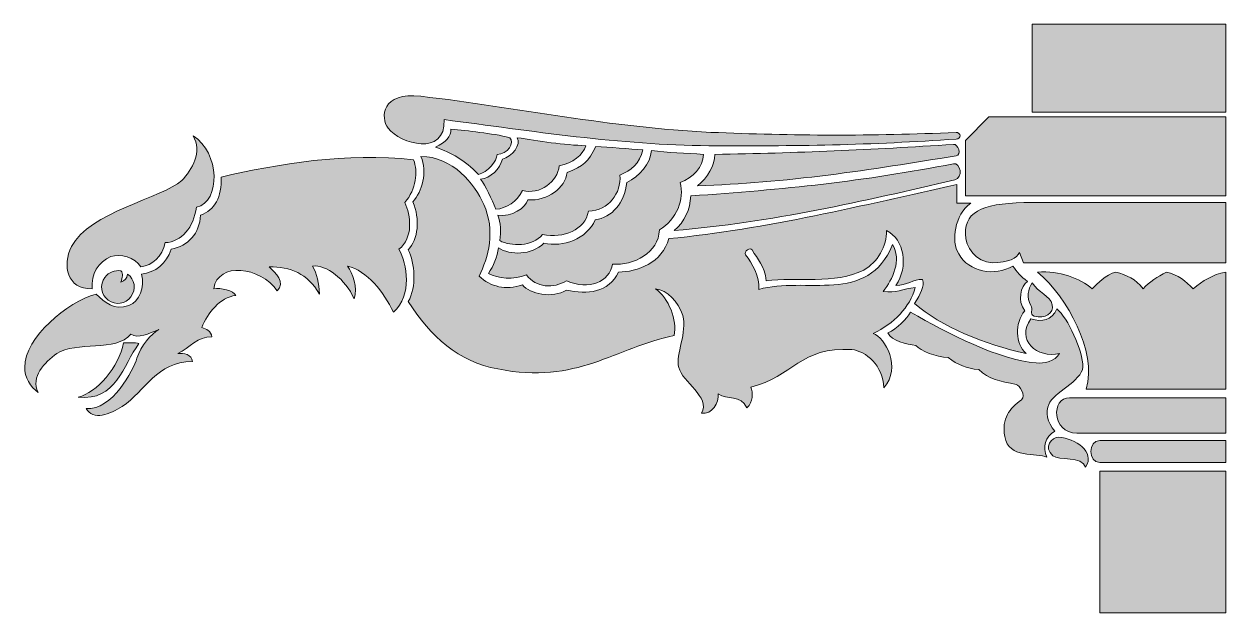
# Model space of a CAD drawing. Header units: inches. Extents: x -196 to 791, y 179 to 662.
import ezdxf

# ---------------------------------------------------------------- set-up
doc = ezdxf.new("R2010")
doc.units = ezdxf.units.IN
doc.header["$MEASUREMENT"] = 0
doc.layers.add('图层 1', color=7, linetype='Continuous')

# ---------------------------------------------------------------- blocks, each defined once
blk = doc.blocks.new('block 2')
at = {"layer": '图层 1', "true_color": 0xffffff}
h = blk.add_hatch(color=7, dxfattribs=at)
h.dxf.hatch_style = 2
h.paths.add_polyline_path([(631.63, 662.17), (790.73, 662.17), (790.73, 589.75), (631.63, 589.75)])
h = blk.add_hatch(color=7, dxfattribs=at)
h.dxf.hatch_style = 2
edge = h.paths.add_edge_path()
edge.add_spline(control_points=[(148.84, 583.71), (220.17, 574.39), (293.68, 562.87), (366.1, 562.32), (434.12, 561.77), (501.06, 562.87), (569.08, 567.8), (574.02, 567.8), (572.93, 573.29), (569.08, 573.29), (500.51, 570), (434.68, 570.54), (367.74, 573.29), (285.45, 577.13), (209.19, 593.59), (129.64, 602.91), (97.27, 606.75), (96.18, 585.36), (102.76, 576.58), (112.64, 563.96), (149.94, 552.99), (148.84, 583.71)], knot_values=[0, 0, 0, 0, 1, 1, 1, 2, 2, 2, 3, 3, 3, 4, 4, 4, 5, 5, 5, 6, 6, 6, 7, 7, 7, 7], degree=3, periodic=1)
h = blk.add_hatch(color=7, dxfattribs=at)
h.dxf.hatch_style = 2
h.paths.add_polyline_path([(576.76, 566.71), (576.76, 521.17), (790.73, 521.17), (790.73, 585.91), (595.97, 585.91)])
h = blk.add_hatch(color=7, dxfattribs=at)
h.dxf.hatch_style = 2
edge = h.paths.add_edge_path()
edge.add_spline(control_points=[(202.61, 568.9), (187.8, 572.74), (168.05, 574.39), (154.33, 576.03), (154.33, 570), (150.49, 565.06), (141.71, 561.22), (154.88, 556.28), (165.3, 550.8), (176.82, 538.72), (184.51, 540.37), (192.18, 549.7), (192.18, 555.18), (200.96, 555.18), (207, 565.06), (202.61, 568.9)], knot_values=[0, 0, 0, 0, 1, 1, 1, 2, 2, 2, 3, 3, 3, 4, 4, 4, 5, 5, 5, 5], degree=3, periodic=1)
h = blk.add_hatch(color=7, dxfattribs=at)
h.dxf.hatch_style = 2
edge = h.paths.add_edge_path()
edge.add_spline(control_points=[(-140.28, 444.91), (-141.38, 456.98), (-135.35, 466.86), (-124.92, 471.25), (-117.24, 473.99), (-105.17, 470.7), (-100.23, 463.02), (-90.91, 464.11), (-82.67, 471.25), (-80.48, 482.77), (-66.76, 483.31), (-56.89, 495.39), (-54.69, 511.85), (-34.4, 516.23), (-35.49, 556.83), (-57.44, 570.54), (-49.76, 557.38), (-57.98, 542.56), (-66.76, 533.79), (-82.12, 519.52), (-143.02, 508.01), (-157.29, 479.47), (-164.96, 464.11), (-161.13, 444.37), (-140.28, 444.91)], knot_values=[0, 0, 0, 0, 1, 1, 1, 2, 2, 2, 3, 3, 3, 4, 4, 4, 5, 5, 5, 6, 6, 6, 7, 7, 7, 8, 8, 8, 8], degree=3, periodic=1)
h = blk.add_hatch(color=7, dxfattribs=at)
h.dxf.hatch_style = 2
edge = h.paths.add_edge_path()
edge.add_spline(control_points=[(213.03, 525.56), (227.3, 521.72), (242.11, 532.69), (243.21, 545.86), (254.73, 548.05), (262.41, 554.64), (265.16, 562.32), (247.59, 562.87), (225.65, 566.16), (208.65, 568.9), (212.48, 563.42), (204.25, 552.99), (196.57, 551.35), (194.93, 543.66), (186.7, 535.44), (178.47, 534.89), (182.86, 529.4), (187.8, 518.43), (191.09, 510.2), (199.87, 510.75), (208.65, 516.23), (213.03, 525.56)], knot_values=[0, 0, 0, 0, 1, 1, 1, 2, 2, 2, 3, 3, 3, 4, 4, 4, 5, 5, 5, 6, 6, 6, 7, 7, 7, 7], degree=3, periodic=1)
h = blk.add_hatch(color=7, dxfattribs=at)
h.dxf.hatch_style = 2
edge = h.paths.add_edge_path()
edge.add_spline(control_points=[(569.08, 554.09), (574.02, 554.64), (570.73, 563.96), (566.9, 563.42), (499.42, 559.03), (438.52, 556.28), (371.04, 555.18), (371.04, 546.41), (365, 535.98), (356.77, 529.4), (428.09, 531.59), (500.51, 542.56), (569.08, 554.09)], knot_values=[0, 0, 0, 0, 1, 1, 1, 2, 2, 2, 3, 3, 3, 4, 4, 4, 4], degree=3, periodic=1)
h = blk.add_hatch(color=7, dxfattribs=at)
h.dxf.hatch_style = 2
edge = h.paths.add_edge_path()
edge.add_spline(control_points=[(116.48, 515.69), (125.8, 526.66), (127.45, 540.92), (123.61, 550.8), (68.75, 556.83), (12.24, 547.5), (-34.4, 536.54), (-33.85, 520.08), (-39.33, 509.65), (-51.41, 505.26), (-51.95, 490.45), (-61.28, 480.02), (-75.54, 477.28), (-78.84, 465.76), (-88.71, 458.08), (-99.69, 456.98), (-96.94, 446.01), (-101.33, 434.49), (-110.11, 431.2), (-122.72, 426.81), (-129.86, 433.94), (-136.99, 440.52), (-160.58, 433.94), (-195.69, 405.41), (-195.69, 380.18), (-196.24, 373.04), (-190.75, 363.72), (-184.72, 359.88), (-190.75, 372.5), (-179.78, 384.57), (-169.35, 391.7), (-153.44, 402.12), (-120.53, 392.79), (-108.46, 407.61), (-102.42, 403.77), (-94.19, 408.16), (-85.42, 411.44), (-92, 407.61), (-100.23, 398.28), (-103.52, 387.86), (-106.27, 378.53), (-123.83, 344.52), (-145.22, 346.71), (-139.73, 336.29), (-125.47, 341.77), (-115.59, 348.35), (-96.39, 360.97), (-87.61, 385.11), (-57.98, 385.11), (-58.53, 391.15), (-65.12, 392.24), (-70.06, 391.7), (-60.18, 396.63), (-53.6, 405.96), (-42.07, 405.41), (-42.63, 410.35), (-46.47, 411.99), (-50.3, 413.09), (-45.37, 425.16), (-35.49, 437.78), (-22.32, 439.43), (-23.97, 443.26), (-34.95, 446.01), (-40.43, 444.91), (-37.14, 467.41), (-2.03, 463.02), (11.69, 443.26), (18.82, 449.85), (10.04, 458.08), (5.1, 463.02), (22.11, 463.02), (36.93, 457.53), (46.25, 440.52), (46.25, 449.85), (44.05, 456.98), (40.77, 463.57), (51.74, 464.66), (67.64, 453.14), (74.78, 436.68), (78.07, 446.01), (73.68, 457.53), (69.29, 463.57), (85.74, 459.72), (98.92, 442.17), (107.15, 425.71), (122.51, 439.98), (118.67, 465.21), (111.53, 477.28), (123.61, 486.61), (121.41, 505.26), (116.48, 515.69)], knot_values=[0, 0, 0, 0, 1, 1, 1, 2, 2, 2, 3, 3, 3, 4, 4, 4, 5, 5, 5, 6, 6, 6, 7, 7, 7, 8, 8, 8, 9, 9, 9, 10, 10, 10, 11, 11, 11, 12, 12, 12, 13, 13, 13, 14, 14, 14, 15, 15, 15, 16, 16, 16, 17, 17, 17, 18, 18, 18, 19, 19, 19, 20, 20, 20, 21, 21, 21, 22, 22, 22, 23, 23, 23, 24, 24, 24, 25, 25, 25, 26, 26, 26, 27, 27, 27, 28, 28, 28, 29, 29, 29, 30, 30, 30, 30], degree=3, periodic=1)
h = blk.add_hatch(color=7, dxfattribs=at)
h.dxf.hatch_style = 2
edge = h.paths.add_edge_path()
edge.add_spline(control_points=[(501.06, 408.16), (518.06, 416.39), (531.23, 429.55), (535.62, 446.01), (525.2, 444.91), (519.71, 441.07), (509.29, 442.72), (516.96, 452.6), (524.65, 468.5), (516.96, 481.12), (496.67, 431.2), (445.1, 455.34), (407.25, 444.37), (407.79, 454.79), (401.75, 465.76), (396.27, 472.89), (394.62, 475.64), (400.11, 479.47), (401.75, 476.74), (406.15, 469.05), (411.63, 464.11), (413.28, 451.5), (437.42, 454.79), (469.78, 448.2), (493.37, 460.27), (504.35, 466.31), (512.58, 480.02), (512.03, 492.64), (526.84, 485.51), (530.13, 463.02), (519.71, 447.65), (528.49, 447.65), (533.97, 452.6), (541.65, 452.6), (543.3, 446.56), (540.01, 441.07), (535.07, 432.84), (556.46, 413.64), (592.67, 399.38), (626.69, 391.7), (617.91, 399.93), (616.81, 416.39), (625.59, 426.8), (619.01, 435.03), (622.3, 447.11), (627.79, 450.95), (622.3, 454.79), (619.01, 458.63), (615.71, 463.57), (600.9, 454.79), (579.51, 458.63), (571.28, 473.44), (564.69, 484.42), (567.99, 505.26), (581.15, 515.13), (581.15, 515.13), (569.64, 515.13), (569.64, 515.13), (569.64, 515.13), (569.64, 530.49), (569.64, 530.49), (492.82, 513.49), (413.82, 493.74), (333.18, 486.06), (328.24, 466.31), (306.84, 458.63), (292.03, 458.63), (283.8, 441.62), (266.25, 439.98), (249.24, 443.81), (237.72, 436.68), (219.06, 440.52), (213.02, 448.2), (198.77, 443.26), (187.24, 446.56), (177.37, 455.33), (185.05, 470.15), (191.09, 493.19), (181.21, 514.04), (174.08, 531.05), (155.43, 553.53), (129.64, 553.53), (135.12, 540.37), (130.74, 525.01), (123.06, 516.23), (129.09, 501.97), (127.45, 485.51), (119.22, 476.73), (124.7, 466.31), (126.35, 446.01), (119.22, 434.48), (137.87, 405.41), (160.36, 385.11), (192.73, 379.08), (258.02, 365.91), (289.29, 396.63), (337.56, 406.51), (340.31, 419.13), (333.18, 437.23), (322.21, 444.91), (332.08, 443.81), (340.86, 434.48), (344.7, 422.97), (348.54, 409.25), (338.66, 391.15), (341.41, 380.17), (344.15, 368.65), (367.74, 356.03), (360.06, 342.87), (368.84, 341.22), (374.32, 351.65), (373.78, 358.78), (380.91, 353.3), (392.43, 358.23), (397.37, 347.26), (402.85, 351.65), (402.31, 359.88), (400.66, 364.27), (435.22, 372.5), (441.26, 397.73), (483.5, 394.99), (495.02, 393.89), (509.29, 381.82), (509.83, 363.72), (524.65, 380.18), (510.93, 404.86), (501.06, 408.16)], knot_values=[0, 0, 0, 0, 1, 1, 1, 2, 2, 2, 3, 3, 3, 4, 4, 4, 5, 5, 5, 6, 6, 6, 7, 7, 7, 8, 8, 8, 9, 9, 9, 10, 10, 10, 11, 11, 11, 12, 12, 12, 13, 13, 13, 14, 14, 14, 15, 15, 15, 16, 16, 16, 17, 17, 17, 18, 18, 18, 19, 19, 19, 20, 20, 20, 21, 21, 21, 22, 22, 22, 23, 23, 23, 24, 24, 24, 25, 25, 25, 26, 26, 26, 27, 27, 27, 28, 28, 28, 29, 29, 29, 30, 30, 30, 31, 31, 31, 32, 32, 32, 33, 33, 33, 34, 34, 34, 35, 35, 35, 36, 36, 36, 37, 37, 37, 38, 38, 38, 39, 39, 39, 40, 40, 40, 41, 41, 41, 42, 42, 42, 42], degree=3, periodic=1)
h = blk.add_hatch(color=7, dxfattribs=at)
h.dxf.hatch_style = 2
edge = h.paths.add_edge_path()
edge.add_spline(control_points=[(216.33, 456.44), (224.01, 445.46), (238.82, 444.91), (249.24, 451.5), (267.89, 443.27), (284.35, 450.4), (287.09, 465.21), (304.1, 463.57), (324.95, 474.54), (325.5, 493.19), (339.76, 501.97), (346.35, 518.43), (342.51, 532.14), (353.48, 535.98), (361.16, 544.76), (361.71, 555.18), (347.44, 556.28), (332.08, 556.28), (318.92, 558.48), (318.37, 547.5), (309.04, 537.08), (298.62, 532.14), (296.97, 515.13), (286.55, 503.62), (272.83, 501.42), (265.7, 485.51), (246.5, 478.92), (230.59, 482.22), (220.17, 472.35), (203.15, 472.35), (193.28, 478.38), (192.18, 471.25), (189.44, 463.57), (185.05, 457.53), (192.73, 453.14), (205.9, 452.05), (216.33, 456.44)], knot_values=[0, 0, 0, 0, 1, 1, 1, 2, 2, 2, 3, 3, 3, 4, 4, 4, 5, 5, 5, 6, 6, 6, 7, 7, 7, 8, 8, 8, 9, 9, 9, 10, 10, 10, 11, 11, 11, 12, 12, 12, 12], degree=3, periodic=1)
h = blk.add_hatch(color=7, dxfattribs=at)
h.dxf.hatch_style = 2
edge = h.paths.add_edge_path()
edge.add_spline(control_points=[(229.49, 489.35), (247.05, 486.06), (264.05, 493.19), (267.35, 508.55), (283.8, 509.1), (294.23, 523.36), (293.13, 538.18), (301.9, 542.02), (309.59, 547.5), (311.78, 559.03), (301.36, 559.57), (283.8, 561.22), (273.38, 561.77), (267.35, 549.15), (262.96, 545.31), (249.79, 540.37), (248.14, 527.75), (233.88, 516.78), (217.42, 517.88), (215.77, 511.3), (204.25, 503.62), (192.73, 505.26), (195.47, 498.68), (195.47, 492.1), (194.38, 484.42), (203.71, 479.47), (221.26, 479.47), (229.49, 489.35)], knot_values=[0, 0, 0, 0, 1, 1, 1, 2, 2, 2, 3, 3, 3, 4, 4, 4, 5, 5, 5, 6, 6, 6, 7, 7, 7, 8, 8, 8, 9, 9, 9, 9], degree=3, periodic=1)
h = blk.add_hatch(color=7, dxfattribs=at)
h.dxf.hatch_style = 2
edge = h.paths.add_edge_path()
edge.add_spline(control_points=[(566.9, 547.5), (493.93, 533.24), (426.99, 526.11), (351.28, 521.17), (350.73, 510.2), (346.34, 499.78), (337.57, 492.65), (417.12, 499.22), (493.38, 516.78), (567.99, 534.33), (575.11, 535.98), (572.93, 548.6), (566.9, 547.5)], knot_values=[0, 0, 0, 0, 1, 1, 1, 2, 2, 2, 3, 3, 3, 4, 4, 4, 4], degree=3, periodic=1)
h = blk.add_hatch(color=7, dxfattribs=at)
h.dxf.hatch_style = 2
edge = h.paths.add_edge_path()
edge.add_spline(control_points=[(576.76, 489.9), (576.76, 479.48), (585.54, 466.31), (598.71, 466.31), (612.42, 466.31), (619.01, 470.15), (621.2, 474.54), (621.2, 474.54), (624.5, 466.31), (624.5, 466.31), (624.5, 466.31), (790.73, 466.31), (790.73, 466.31), (790.73, 466.31), (790.73, 515.69), (790.73, 515.69), (790.73, 515.69), (631.63, 515.69), (631.63, 515.69), (593.77, 515.69), (576.21, 509.65), (576.76, 489.9)], knot_values=[0, 0, 0, 0, 1, 1, 1, 2, 2, 2, 3, 3, 3, 4, 4, 4, 5, 5, 5, 6, 6, 6, 7, 7, 7, 7], degree=3, periodic=1)
h = blk.add_hatch(color=7, dxfattribs=at)
h.dxf.hatch_style = 2
edge = h.paths.add_edge_path()
edge.add_spline(control_points=[(-116.69, 459.72), (-121.63, 460.27), (-126.57, 458.63), (-129.85, 454.24), (-134.25, 448.21), (-133.14, 439.98), (-127.11, 435.59), (-121.08, 431.2), (-112.85, 432.3), (-108.46, 438.33), (-104.07, 444.37), (-105.17, 452.6), (-111.2, 456.98), (-111.75, 453.14), (-113.4, 451.5), (-116.69, 450.4), (-115.59, 454.24), (-114.49, 456.98), (-116.69, 459.72)], knot_values=[0, 0, 0, 0, 1, 1, 1, 2, 2, 2, 3, 3, 3, 4, 4, 4, 5, 5, 5, 6, 6, 6, 6], degree=3, periodic=1)
h = blk.add_hatch(color=7, dxfattribs=at)
h.dxf.hatch_style = 2
edge = h.paths.add_edge_path()
edge.add_spline(control_points=[(741.9, 458.63), (734.22, 454.79), (728.19, 450.4), (722.7, 444.91), (716.66, 453.14), (708.98, 455.88), (700.21, 458.63), (691.98, 456.44), (685.39, 449.3), (681, 444.91), (670.58, 453.69), (654.12, 459.72), (636.02, 458.63), (660.71, 437.23), (684.84, 393.89), (676.06, 362.62), (676.06, 362.62), (790.73, 362.62), (790.73, 362.62), (790.73, 362.62), (790.73, 458.63), (790.73, 458.63), (779.2, 456.44), (772.08, 451.5), (763.85, 444.91), (757.81, 450.95), (751.23, 456.44), (741.9, 458.63)], knot_values=[0, 0, 0, 0, 1, 1, 1, 2, 2, 2, 3, 3, 3, 4, 4, 4, 5, 5, 5, 6, 6, 6, 7, 7, 7, 8, 8, 8, 9, 9, 9, 9], degree=3, periodic=1)
h = blk.add_hatch(color=7, dxfattribs=at)
h.dxf.hatch_style = 2
edge = h.paths.add_edge_path()
edge.add_spline(control_points=[(633.27, 422.42), (642.05, 419.67), (649.74, 425.16), (648.09, 431.75), (646.44, 439.43), (636.56, 441.62), (631.63, 449.85), (628.33, 444.37), (626.69, 437.78), (630.53, 431.2), (632.72, 427.91), (628.88, 424.06), (633.27, 422.42)], knot_values=[0, 0, 0, 0, 1, 1, 1, 2, 2, 2, 3, 3, 3, 4, 4, 4, 4], degree=3, periodic=1)
h = blk.add_hatch(color=7, dxfattribs=at)
h.dxf.hatch_style = 2
edge = h.paths.add_edge_path()
edge.add_spline(control_points=[(650.28, 328.06), (643.7, 335.19), (642.6, 343.96), (645.35, 350), (648.64, 359.88), (672.22, 368.66), (673.32, 380.73), (673.32, 393.89), (660.71, 421.32), (651.93, 428.46), (647.54, 418.58), (639.86, 417.48), (630.53, 420.23), (617.91, 403.22), (635.47, 387.31), (654.12, 391.7), (650.28, 385.11), (641.5, 383.47), (634.92, 384.02), (605.3, 386.21), (561.96, 408.16), (531.78, 425.71), (528.49, 420.23), (520.81, 412), (513.13, 408.7), (516.42, 402.12), (528.49, 399.38), (536.17, 398.28), (540.01, 393.89), (552.63, 388.96), (562.5, 388.4), (570.73, 382.37), (577.31, 379.63), (587.74, 378.53), (595.97, 370.85), (605.3, 368.66), (618.46, 366.46), (621.2, 365.91), (626.69, 357.13), (622.85, 353.84), (612.97, 346.71), (606.39, 338.48), (609.14, 323.67), (611.88, 305.02), (635.47, 310.5), (643.7, 306.66), (639.86, 314.89), (642.05, 323.67), (650.28, 328.06)], knot_values=[0, 0, 0, 0, 1, 1, 1, 2, 2, 2, 3, 3, 3, 4, 4, 4, 5, 5, 5, 6, 6, 6, 7, 7, 7, 8, 8, 8, 9, 9, 9, 10, 10, 10, 11, 11, 11, 12, 12, 12, 13, 13, 13, 14, 14, 14, 15, 15, 15, 16, 16, 16, 16], degree=3, periodic=1)
h = blk.add_hatch(color=7, dxfattribs=at)
h.dxf.hatch_style = 2
edge = h.paths.add_edge_path()
edge.add_spline(control_points=[(-101.88, 399.93), (-105.17, 401.02), (-110.1, 400.47), (-114.49, 400.47), (-118.33, 380.73), (-136.44, 359.33), (-151.8, 356.04), (-120.52, 352.2), (-115.04, 382.37), (-101.88, 399.93)], knot_values=[0, 0, 0, 0, 1, 1, 1, 2, 2, 2, 3, 3, 3, 3], degree=3, periodic=1)
h = blk.add_hatch(color=7, dxfattribs=at)
h.dxf.hatch_style = 2
edge = h.paths.add_edge_path()
edge.add_spline(control_points=[(668.39, 326.41), (668.39, 326.41), (790.73, 326.41), (790.73, 326.41), (790.73, 326.41), (790.73, 355.49), (790.73, 355.49), (790.73, 355.49), (662.35, 355.49), (662.35, 355.49), (646.99, 355.49), (647.54, 326.41), (668.39, 326.41)], knot_values=[0, 0, 0, 0, 1, 1, 1, 2, 2, 2, 3, 3, 3, 4, 4, 4, 4], degree=3, periodic=1)
h = blk.add_hatch(color=7, dxfattribs=at)
h.dxf.hatch_style = 2
edge = h.paths.add_edge_path()
edge.add_spline(control_points=[(653.57, 323.12), (647.54, 323.12), (640.41, 314.89), (648.64, 307.75), (653.03, 303.92), (672.78, 307.75), (675.52, 298.43), (683.75, 311.6), (666.74, 322.02), (653.57, 323.12)], knot_values=[0, 0, 0, 0, 1, 1, 1, 2, 2, 2, 3, 3, 3, 3], degree=3, periodic=1)
h = blk.add_hatch(color=7, dxfattribs=at)
h.dxf.hatch_style = 2
edge = h.paths.add_edge_path()
edge.add_spline(control_points=[(687.03, 302.28), (687.03, 302.28), (790.73, 302.28), (790.73, 302.28), (790.73, 302.28), (790.73, 320.38), (790.73, 320.38), (790.73, 320.38), (687.03, 320.38), (687.03, 320.38), (677.72, 320.38), (677.16, 302.28), (687.03, 302.28)], knot_values=[0, 0, 0, 0, 1, 1, 1, 2, 2, 2, 3, 3, 3, 4, 4, 4, 4], degree=3, periodic=1)
h = blk.add_hatch(color=7, dxfattribs=at)
h.dxf.hatch_style = 2
h.paths.add_polyline_path([(687.03, 295.14), (790.73, 295.14), (790.73, 178.83), (687.03, 178.83)])
at = {"layer": '图层 1', "lineweight": 0}
for points in [[(631.63, 662.17), (790.73, 662.17), (790.73, 589.75), (631.63, 589.75), (631.63, 662.17)], [(576.76, 566.71), (576.76, 521.17), (790.73, 521.17), (790.73, 585.91), (595.97, 585.91), (576.76, 566.71)], [(687.03, 295.14), (790.73, 295.14), (790.73, 178.83), (687.03, 178.83), (687.03, 295.14)]]:
    blk.add_lwpolyline(points, dxfattribs=at)
for points, knots in [([(148.84, 583.71), (220.17, 574.39), (293.68, 562.87), (366.1, 562.32), (434.12, 561.77), (501.06, 562.87), (569.08, 567.8), (574.02, 567.8), (572.93, 573.29), (569.08, 573.29), (500.51, 570), (434.68, 570.54), (367.74, 573.29), (285.45, 577.13), (209.19, 593.59), (129.64, 602.91), (97.27, 606.75), (96.18, 585.36), (102.76, 576.58), (112.64, 563.96), (149.94, 552.99), (148.84, 583.71)], [0, 0, 0, 0, 1, 1, 1, 2, 2, 2, 3, 3, 3, 4, 4, 4, 5, 5, 5, 6, 6, 6, 7, 7, 7, 7]), ([(202.61, 568.9), (187.8, 572.74), (168.05, 574.39), (154.33, 576.03), (154.33, 570), (150.49, 565.06), (141.71, 561.22), (154.88, 556.28), (165.3, 550.8), (176.82, 538.72), (184.51, 540.37), (192.18, 549.7), (192.18, 555.18), (200.96, 555.18), (207, 565.06), (202.61, 568.9)], [0, 0, 0, 0, 1, 1, 1, 2, 2, 2, 3, 3, 3, 4, 4, 4, 5, 5, 5, 5]), ([(-140.28, 444.91), (-141.38, 456.98), (-135.35, 466.86), (-124.92, 471.25), (-117.24, 473.99), (-105.17, 470.7), (-100.23, 463.02), (-90.91, 464.11), (-82.67, 471.25), (-80.48, 482.77), (-66.76, 483.31), (-56.89, 495.39), (-54.69, 511.85), (-34.4, 516.23), (-35.49, 556.83), (-57.44, 570.54), (-49.76, 557.38), (-57.98, 542.56), (-66.76, 533.79), (-82.12, 519.52), (-143.02, 508.01), (-157.29, 479.47), (-164.96, 464.11), (-161.13, 444.37), (-140.28, 444.91)], [0, 0, 0, 0, 1, 1, 1, 2, 2, 2, 3, 3, 3, 4, 4, 4, 5, 5, 5, 6, 6, 6, 7, 7, 7, 8, 8, 8, 8]), ([(213.03, 525.56), (227.3, 521.72), (242.11, 532.69), (243.21, 545.86), (254.73, 548.05), (262.41, 554.64), (265.16, 562.32), (247.59, 562.87), (225.65, 566.16), (208.65, 568.9), (212.48, 563.42), (204.25, 552.99), (196.57, 551.35), (194.93, 543.66), (186.7, 535.44), (178.47, 534.89), (182.86, 529.4), (187.8, 518.43), (191.09, 510.2), (199.87, 510.75), (208.65, 516.23), (213.03, 525.56)], [0, 0, 0, 0, 1, 1, 1, 2, 2, 2, 3, 3, 3, 4, 4, 4, 5, 5, 5, 6, 6, 6, 7, 7, 7, 7]), ([(569.08, 554.09), (574.02, 554.64), (570.73, 563.96), (566.9, 563.42), (499.42, 559.03), (438.52, 556.28), (371.04, 555.18), (371.04, 546.41), (365, 535.98), (356.77, 529.4), (428.09, 531.59), (500.51, 542.56), (569.08, 554.09)], [0, 0, 0, 0, 1, 1, 1, 2, 2, 2, 3, 3, 3, 4, 4, 4, 4]), ([(116.48, 515.69), (125.8, 526.66), (127.45, 540.92), (123.61, 550.8), (68.75, 556.83), (12.24, 547.5), (-34.4, 536.54), (-33.85, 520.08), (-39.33, 509.65), (-51.41, 505.26), (-51.95, 490.45), (-61.28, 480.02), (-75.54, 477.28), (-78.84, 465.76), (-88.71, 458.08), (-99.69, 456.98), (-96.94, 446.01), (-101.33, 434.49), (-110.11, 431.2), (-122.72, 426.81), (-129.86, 433.94), (-136.99, 440.52), (-160.58, 433.94), (-195.69, 405.41), (-195.69, 380.18), (-196.24, 373.04), (-190.75, 363.72), (-184.72, 359.88), (-190.75, 372.5), (-179.78, 384.57), (-169.35, 391.7), (-153.44, 402.12), (-120.53, 392.79), (-108.46, 407.61), (-102.42, 403.77), (-94.19, 408.16), (-85.42, 411.44), (-92, 407.61), (-100.23, 398.28), (-103.52, 387.86), (-106.27, 378.53), (-123.83, 344.52), (-145.22, 346.71), (-139.73, 336.29), (-125.47, 341.77), (-115.59, 348.35), (-96.39, 360.97), (-87.61, 385.11), (-57.98, 385.11), (-58.53, 391.15), (-65.12, 392.24), (-70.06, 391.7), (-60.18, 396.63), (-53.6, 405.96), (-42.07, 405.41), (-42.63, 410.35), (-46.47, 411.99), (-50.3, 413.09), (-45.37, 425.16), (-35.49, 437.78), (-22.32, 439.43), (-23.97, 443.26), (-34.95, 446.01), (-40.43, 444.91), (-37.14, 467.41), (-2.03, 463.02), (11.69, 443.26), (18.82, 449.85), (10.04, 458.08), (5.1, 463.02), (22.11, 463.02), (36.93, 457.53), (46.25, 440.52), (46.25, 449.85), (44.05, 456.98), (40.77, 463.57), (51.74, 464.66), (67.64, 453.14), (74.78, 436.68), (78.07, 446.01), (73.68, 457.53), (69.29, 463.57), (85.74, 459.72), (98.92, 442.17), (107.15, 425.71), (122.51, 439.98), (118.67, 465.21), (111.53, 477.28), (123.61, 486.61), (121.41, 505.26), (116.48, 515.69)], [0, 0, 0, 0, 1, 1, 1, 2, 2, 2, 3, 3, 3, 4, 4, 4, 5, 5, 5, 6, 6, 6, 7, 7, 7, 8, 8, 8, 9, 9, 9, 10, 10, 10, 11, 11, 11, 12, 12, 12, 13, 13, 13, 14, 14, 14, 15, 15, 15, 16, 16, 16, 17, 17, 17, 18, 18, 18, 19, 19, 19, 20, 20, 20, 21, 21, 21, 22, 22, 22, 23, 23, 23, 24, 24, 24, 25, 25, 25, 26, 26, 26, 27, 27, 27, 28, 28, 28, 29, 29, 29, 30, 30, 30, 30]), ([(501.06, 408.16), (518.06, 416.39), (531.23, 429.55), (535.62, 446.01), (525.2, 444.91), (519.71, 441.07), (509.29, 442.72), (516.96, 452.6), (524.65, 468.5), (516.96, 481.12), (496.67, 431.2), (445.1, 455.34), (407.25, 444.37), (407.79, 454.79), (401.75, 465.76), (396.27, 472.89), (394.62, 475.64), (400.11, 479.47), (401.75, 476.74), (406.15, 469.05), (411.63, 464.11), (413.28, 451.5), (437.42, 454.79), (469.78, 448.2), (493.37, 460.27), (504.35, 466.31), (512.58, 480.02), (512.03, 492.64), (526.84, 485.51), (530.13, 463.02), (519.71, 447.65), (528.49, 447.65), (533.97, 452.6), (541.65, 452.6), (543.3, 446.56), (540.01, 441.07), (535.07, 432.84), (556.46, 413.64), (592.67, 399.38), (626.69, 391.7), (617.91, 399.93), (616.81, 416.39), (625.59, 426.8), (619.01, 435.03), (622.3, 447.11), (627.79, 450.95), (622.3, 454.79), (619.01, 458.63), (615.71, 463.57), (600.9, 454.79), (579.51, 458.63), (571.28, 473.44), (564.69, 484.42), (567.99, 505.26), (581.15, 515.13), (581.15, 515.13), (569.64, 515.13), (569.64, 515.13), (569.64, 515.13), (569.64, 530.49), (569.64, 530.49), (492.82, 513.49), (413.82, 493.74), (333.18, 486.06), (328.24, 466.31), (306.84, 458.63), (292.03, 458.63), (283.8, 441.62), (266.25, 439.98), (249.24, 443.81), (237.72, 436.68), (219.06, 440.52), (213.02, 448.2), (198.77, 443.26), (187.24, 446.56), (177.37, 455.33), (185.05, 470.15), (191.09, 493.19), (181.21, 514.04), (174.08, 531.05), (155.43, 553.53), (129.64, 553.53), (135.12, 540.37), (130.74, 525.01), (123.06, 516.23), (129.09, 501.97), (127.45, 485.51), (119.22, 476.73), (124.7, 466.31), (126.35, 446.01), (119.22, 434.48), (137.87, 405.41), (160.36, 385.11), (192.73, 379.08), (258.02, 365.91), (289.29, 396.63), (337.56, 406.51), (340.31, 419.13), (333.18, 437.23), (322.21, 444.91), (332.08, 443.81), (340.86, 434.48), (344.7, 422.97), (348.54, 409.25), (338.66, 391.15), (341.41, 380.17), (344.15, 368.65), (367.74, 356.03), (360.06, 342.87), (368.84, 341.22), (374.32, 351.65), (373.78, 358.78), (380.91, 353.3), (392.43, 358.23), (397.37, 347.26), (402.85, 351.65), (402.31, 359.88), (400.66, 364.27), (435.22, 372.5), (441.26, 397.73), (483.5, 394.99), (495.02, 393.89), (509.29, 381.82), (509.83, 363.72), (524.65, 380.18), (510.93, 404.86), (501.06, 408.16)], [0, 0, 0, 0, 1, 1, 1, 2, 2, 2, 3, 3, 3, 4, 4, 4, 5, 5, 5, 6, 6, 6, 7, 7, 7, 8, 8, 8, 9, 9, 9, 10, 10, 10, 11, 11, 11, 12, 12, 12, 13, 13, 13, 14, 14, 14, 15, 15, 15, 16, 16, 16, 17, 17, 17, 18, 18, 18, 19, 19, 19, 20, 20, 20, 21, 21, 21, 22, 22, 22, 23, 23, 23, 24, 24, 24, 25, 25, 25, 26, 26, 26, 27, 27, 27, 28, 28, 28, 29, 29, 29, 30, 30, 30, 31, 31, 31, 32, 32, 32, 33, 33, 33, 34, 34, 34, 35, 35, 35, 36, 36, 36, 37, 37, 37, 38, 38, 38, 39, 39, 39, 40, 40, 40, 41, 41, 41, 42, 42, 42, 42]), ([(216.33, 456.44), (224.01, 445.46), (238.82, 444.91), (249.24, 451.5), (267.89, 443.27), (284.35, 450.4), (287.09, 465.21), (304.1, 463.57), (324.95, 474.54), (325.5, 493.19), (339.76, 501.97), (346.35, 518.43), (342.51, 532.14), (353.48, 535.98), (361.16, 544.76), (361.71, 555.18), (347.44, 556.28), (332.08, 556.28), (318.92, 558.48), (318.37, 547.5), (309.04, 537.08), (298.62, 532.14), (296.97, 515.13), (286.55, 503.62), (272.83, 501.42), (265.7, 485.51), (246.5, 478.92), (230.59, 482.22), (220.17, 472.35), (203.15, 472.35), (193.28, 478.38), (192.18, 471.25), (189.44, 463.57), (185.05, 457.53), (192.73, 453.14), (205.9, 452.05), (216.33, 456.44)], [0, 0, 0, 0, 1, 1, 1, 2, 2, 2, 3, 3, 3, 4, 4, 4, 5, 5, 5, 6, 6, 6, 7, 7, 7, 8, 8, 8, 9, 9, 9, 10, 10, 10, 11, 11, 11, 12, 12, 12, 12]), ([(229.49, 489.35), (247.05, 486.06), (264.05, 493.19), (267.35, 508.55), (283.8, 509.1), (294.23, 523.36), (293.13, 538.18), (301.9, 542.02), (309.59, 547.5), (311.78, 559.03), (301.36, 559.57), (283.8, 561.22), (273.38, 561.77), (267.35, 549.15), (262.96, 545.31), (249.79, 540.37), (248.14, 527.75), (233.88, 516.78), (217.42, 517.88), (215.77, 511.3), (204.25, 503.62), (192.73, 505.26), (195.47, 498.68), (195.47, 492.1), (194.38, 484.42), (203.71, 479.47), (221.26, 479.47), (229.49, 489.35)], [0, 0, 0, 0, 1, 1, 1, 2, 2, 2, 3, 3, 3, 4, 4, 4, 5, 5, 5, 6, 6, 6, 7, 7, 7, 8, 8, 8, 9, 9, 9, 9]), ([(566.9, 547.5), (493.93, 533.24), (426.99, 526.11), (351.28, 521.17), (350.73, 510.2), (346.34, 499.78), (337.57, 492.65), (417.12, 499.22), (493.38, 516.78), (567.99, 534.33), (575.11, 535.98), (572.93, 548.6), (566.9, 547.5)], [0, 0, 0, 0, 1, 1, 1, 2, 2, 2, 3, 3, 3, 4, 4, 4, 4]), ([(576.76, 489.9), (576.76, 479.48), (585.54, 466.31), (598.71, 466.31), (612.42, 466.31), (619.01, 470.15), (621.2, 474.54), (621.2, 474.54), (624.5, 466.31), (624.5, 466.31), (624.5, 466.31), (790.73, 466.31), (790.73, 466.31), (790.73, 466.31), (790.73, 515.69), (790.73, 515.69), (790.73, 515.69), (631.63, 515.69), (631.63, 515.69), (593.77, 515.69), (576.21, 509.65), (576.76, 489.9)], [0, 0, 0, 0, 1, 1, 1, 2, 2, 2, 3, 3, 3, 4, 4, 4, 5, 5, 5, 6, 6, 6, 7, 7, 7, 7]), ([(-116.69, 459.72), (-121.63, 460.27), (-126.57, 458.63), (-129.85, 454.24), (-134.25, 448.21), (-133.14, 439.98), (-127.11, 435.59), (-121.08, 431.2), (-112.85, 432.3), (-108.46, 438.33), (-104.07, 444.37), (-105.17, 452.6), (-111.2, 456.98), (-111.75, 453.14), (-113.4, 451.5), (-116.69, 450.4), (-115.59, 454.24), (-114.49, 456.98), (-116.69, 459.72)], [0, 0, 0, 0, 1, 1, 1, 2, 2, 2, 3, 3, 3, 4, 4, 4, 5, 5, 5, 6, 6, 6, 6]), ([(741.9, 458.63), (734.22, 454.79), (728.19, 450.4), (722.7, 444.91), (716.66, 453.14), (708.98, 455.88), (700.21, 458.63), (691.98, 456.44), (685.39, 449.3), (681, 444.91), (670.58, 453.69), (654.12, 459.72), (636.02, 458.63), (660.71, 437.23), (684.84, 393.89), (676.06, 362.62), (676.06, 362.62), (790.73, 362.62), (790.73, 362.62), (790.73, 362.62), (790.73, 458.63), (790.73, 458.63), (779.2, 456.44), (772.08, 451.5), (763.85, 444.91), (757.81, 450.95), (751.23, 456.44), (741.9, 458.63)], [0, 0, 0, 0, 1, 1, 1, 2, 2, 2, 3, 3, 3, 4, 4, 4, 5, 5, 5, 6, 6, 6, 7, 7, 7, 8, 8, 8, 9, 9, 9, 9]), ([(633.27, 422.42), (642.05, 419.67), (649.74, 425.16), (648.09, 431.75), (646.44, 439.43), (636.56, 441.62), (631.63, 449.85), (628.33, 444.37), (626.69, 437.78), (630.53, 431.2), (632.72, 427.91), (628.88, 424.06), (633.27, 422.42)], [0, 0, 0, 0, 1, 1, 1, 2, 2, 2, 3, 3, 3, 4, 4, 4, 4]), ([(650.28, 328.06), (643.7, 335.19), (642.6, 343.96), (645.35, 350), (648.64, 359.88), (672.22, 368.66), (673.32, 380.73), (673.32, 393.89), (660.71, 421.32), (651.93, 428.46), (647.54, 418.58), (639.86, 417.48), (630.53, 420.23), (617.91, 403.22), (635.47, 387.31), (654.12, 391.7), (650.28, 385.11), (641.5, 383.47), (634.92, 384.02), (605.3, 386.21), (561.96, 408.16), (531.78, 425.71), (528.49, 420.23), (520.81, 412), (513.13, 408.7), (516.42, 402.12), (528.49, 399.38), (536.17, 398.28), (540.01, 393.89), (552.63, 388.96), (562.5, 388.4), (570.73, 382.37), (577.31, 379.63), (587.74, 378.53), (595.97, 370.85), (605.3, 368.66), (618.46, 366.46), (621.2, 365.91), (626.69, 357.13), (622.85, 353.84), (612.97, 346.71), (606.39, 338.48), (609.14, 323.67), (611.88, 305.02), (635.47, 310.5), (643.7, 306.66), (639.86, 314.89), (642.05, 323.67), (650.28, 328.06)], [0, 0, 0, 0, 1, 1, 1, 2, 2, 2, 3, 3, 3, 4, 4, 4, 5, 5, 5, 6, 6, 6, 7, 7, 7, 8, 8, 8, 9, 9, 9, 10, 10, 10, 11, 11, 11, 12, 12, 12, 13, 13, 13, 14, 14, 14, 15, 15, 15, 16, 16, 16, 16]), ([(-101.88, 399.93), (-105.17, 401.02), (-110.1, 400.47), (-114.49, 400.47), (-118.33, 380.73), (-136.44, 359.33), (-151.8, 356.04), (-120.52, 352.2), (-115.04, 382.37), (-101.88, 399.93)], [0, 0, 0, 0, 1, 1, 1, 2, 2, 2, 3, 3, 3, 3]), ([(668.39, 326.41), (668.39, 326.41), (790.73, 326.41), (790.73, 326.41), (790.73, 326.41), (790.73, 355.49), (790.73, 355.49), (790.73, 355.49), (662.35, 355.49), (662.35, 355.49), (646.99, 355.49), (647.54, 326.41), (668.39, 326.41)], [0, 0, 0, 0, 1, 1, 1, 2, 2, 2, 3, 3, 3, 4, 4, 4, 4]), ([(653.57, 323.12), (647.54, 323.12), (640.41, 314.89), (648.64, 307.75), (653.03, 303.92), (672.78, 307.75), (675.52, 298.43), (683.75, 311.6), (666.74, 322.02), (653.57, 323.12)], [0, 0, 0, 0, 1, 1, 1, 2, 2, 2, 3, 3, 3, 3]), ([(687.03, 302.28), (687.03, 302.28), (790.73, 302.28), (790.73, 302.28), (790.73, 302.28), (790.73, 320.38), (790.73, 320.38), (790.73, 320.38), (687.03, 320.38), (687.03, 320.38), (677.72, 320.38), (677.16, 302.28), (687.03, 302.28)], [0, 0, 0, 0, 1, 1, 1, 2, 2, 2, 3, 3, 3, 4, 4, 4, 4])]:
    blk.add_open_spline(points, degree=3, knots=knots, dxfattribs=at)

msp = doc.modelspace()

# ---------------------------------------------------------------- block references
at = {"layer": '图层 1'}
msp.add_blockref('block 2', (0, 0), dxfattribs=at)

doc.saveas('drawing.dxf')
